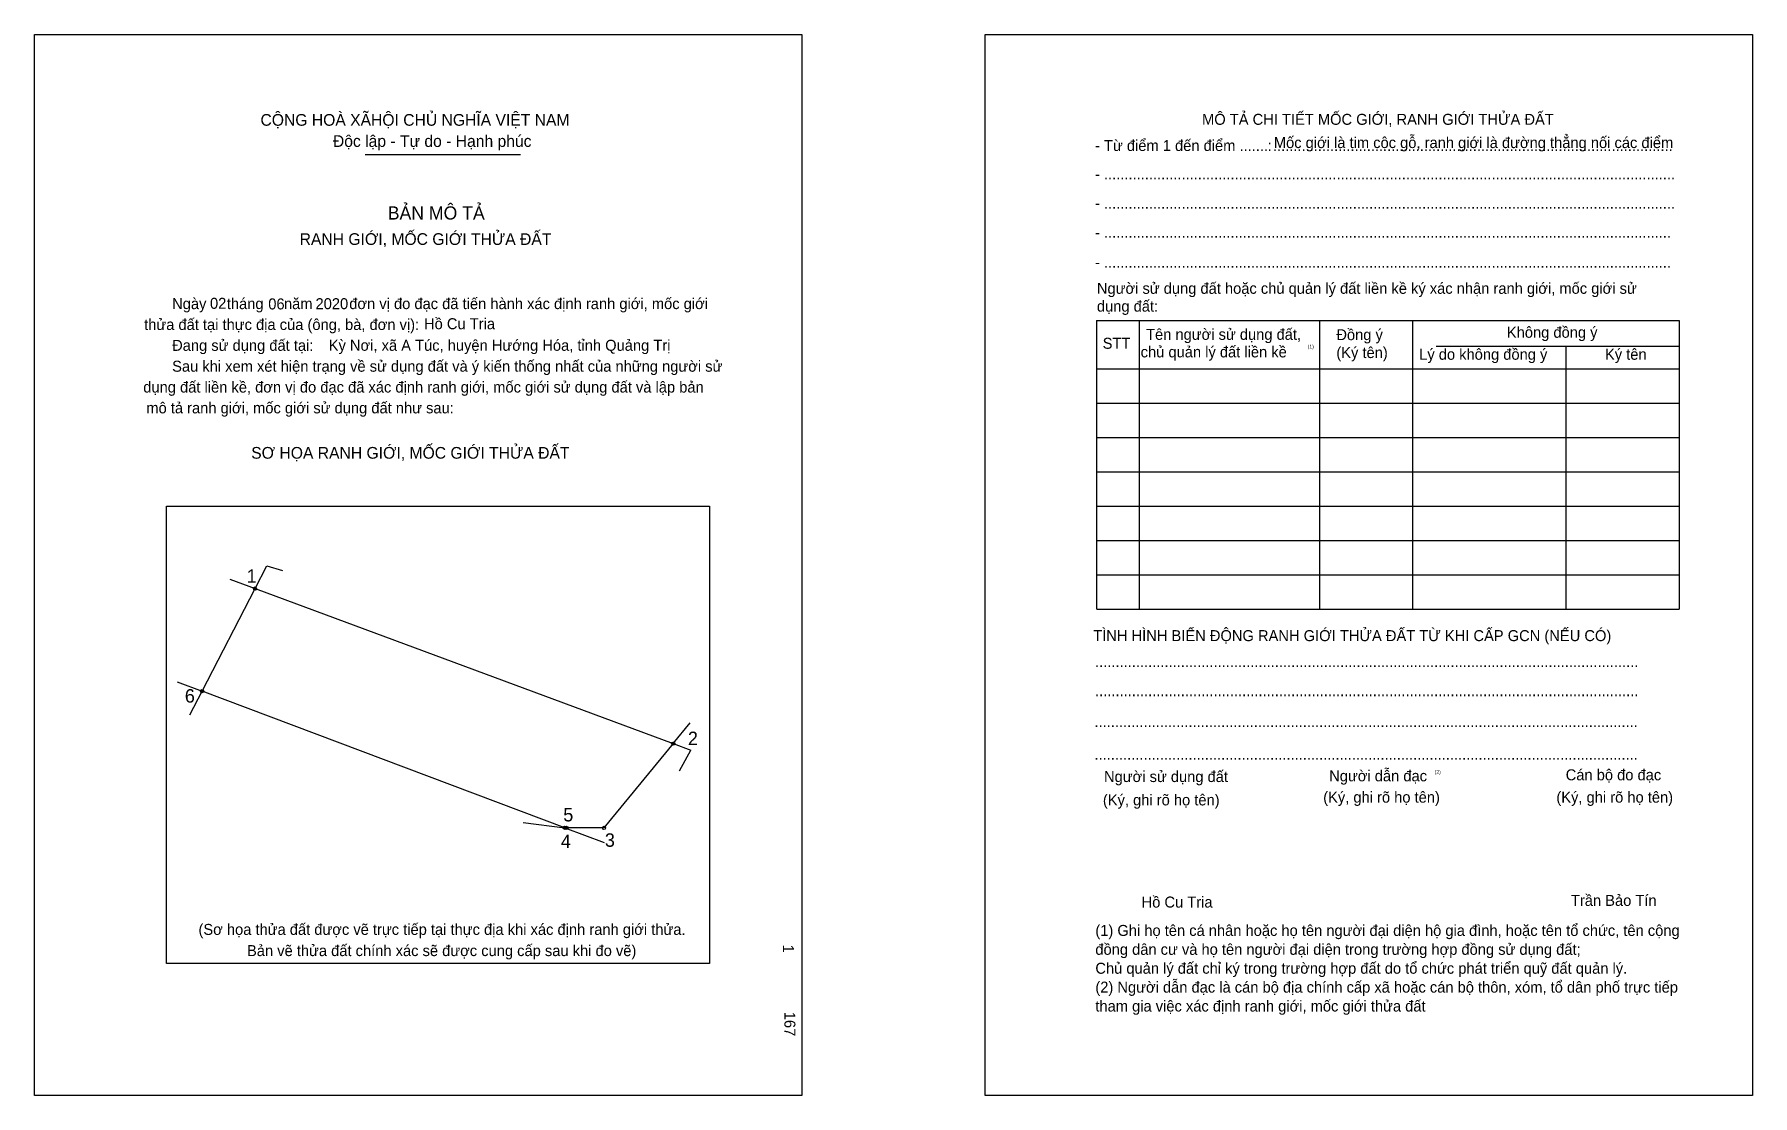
# Model space of a CAD drawing. Extents: x 550015 to 550382, y 1823431 to 1823658.
import ezdxf

# ---------------------------------------------------------------- set-up
doc = ezdxf.new("R2010")
doc.units = 0
for name, color, linetype in [('bmtKhungInTrang1', 7, 'Continuous'), ('bmtKhungInTrang2', 7, 'Continuous'), ('bmtNoiDung', 7, 'Continuous'), ('bmtTemplate', 7, 'Continuous'), ('CanhThua', 7, 'Continuous'), ('MocDinhThua', 7, 'Continuous'), ('RauThua', 7, 'Continuous'), ('SoHieuDinhThua', 7, 'Continuous')]:
    doc.layers.add(name, color=color, linetype=linetype)

msp = doc.modelspace()

# ---------------------------------------------------------------- linework, layer by layer
at = {"layer": 'bmtKhungInTrang1'}
msp.add_lwpolyline([(550015.38, 1823657.51), (550179.28, 1823657.51), (550179.28, 1823430.81), (550015.38, 1823430.81)], close=True, dxfattribs=at)
at = {"layer": 'bmtKhungInTrang2'}
msp.add_lwpolyline([(550218.37, 1823657.51), (550382.28, 1823657.51), (550382.28, 1823430.81), (550218.37, 1823430.81)], close=True, dxfattribs=at)
at = {"layer": 'bmtTemplate'}
for p, q in [((550086.01, 1823631.82), (550119.15, 1823631.82)), ((550251.25, 1823596.37), (550251.25, 1823534.74)), ((550289.81, 1823596.37), (550289.81, 1823534.74)), ((550309.65, 1823596.44), (550309.65, 1823534.74)), ((550366.58, 1823596.37), (550366.58, 1823534.74)), ((550314.68, 1823590.94), (550366.58, 1823590.94)), ((550242.26, 1823586.1), (550366.58, 1823586.1)), ((550242.26, 1823578.76), (550366.58, 1823578.76)), ((550242.26, 1823571.42), (550366.58, 1823571.42)), ((550242.26, 1823564.09), (550366.58, 1823564.09)), ((550242.26, 1823556.75), (550366.58, 1823556.75)), ((550242.26, 1823549.41), (550366.58, 1823549.41)), ((550242.26, 1823542.07), (550366.58, 1823542.07)), ((550242.26, 1823534.74), (550366.58, 1823534.74))]:
    msp.add_line(p, q, dxfattribs=at)
for points in [[(550242.18, 1823596.37), (550366.58, 1823596.37)], [(550242.18, 1823596.37), (550242.18, 1823534.74)], [(550342.39, 1823590.87), (550342.39, 1823534.74)]]:
    msp.add_lwpolyline(points, dxfattribs=at)
msp.add_lwpolyline([(550043.57, 1823459.05), (550043.57, 1823556.74), (550159.55, 1823556.74), (550159.55, 1823459.05)], close=True, dxfattribs=at)
at = {"layer": 'CanhThua'}
for p, q in [((550051.21, 1823517.23), (550062.49, 1823539.13)), ((550062.49, 1823539.13), (550151.79, 1823506)), ((550128.67, 1823488.04), (550051.21, 1823517.23)), ((550151.79, 1823506), (550137, 1823488)), ((550129, 1823488), (550128.67, 1823488.04)), ((550137, 1823488), (550129, 1823488))]:
    msp.add_line(p, q, dxfattribs=at)
at = {"layer": 'MocDinhThua'}
for centre in [(550062.49, 1823539.13), (550051.21, 1823517.23), (550151.79, 1823506), (550128.67, 1823488.04), (550129, 1823488), (550137, 1823488)]:
    msp.add_circle(centre, 0.344, dxfattribs=at)
at = {"layer": 'RauThua'}
for p, q in [((550062.49, 1823539.13), (550065, 1823544)), ((550065, 1823544), (550068.37, 1823543.01)), ((550057.08, 1823541.14), (550062.49, 1823539.13)), ((550045.86, 1823519.24), (550051.21, 1823517.23)), ((550048.59, 1823512.15), (550051.21, 1823517.23)), ((550048.59, 1823512.15), (550051.21, 1823517.23)), ((550151.79, 1823506), (550155.42, 1823510.42)), ((550151.79, 1823506), (550155.52, 1823504.62)), ((550153.16, 1823500.2), (550155.52, 1823504.62)), ((550119.75, 1823489.16), (550128.67, 1823488.04)), ((550128.67, 1823488.04), (550137.08, 1823484.87))]:
    msp.add_line(p, q, dxfattribs=at)

# ---------------------------------------------------------------- texts
at = {"layer": 'bmtNoiDung'}
for s, height, p in [('02', 2.345, (550052.88, 1823598.89)), ('06', 2.345, (550065.32, 1823598.76)), ('2020', 2.345, (550075.41, 1823598.81)), ('Hồ Cu Tria', 2.345, (550098.58, 1823594.53)), ('Kỳ Nơi, xã A Túc, huyện Hướng Hóa, tỉnh Quảng Trị', 2.3452, (550078.23, 1823589.92)), ('Hồ Cu Tria', 2.345, (550251.8, 1823470.99))]:
    msp.add_text(s, height=height, dxfattribs=at).set_placement(p)
for s, height, p in [('1', 2.35, (550175.2, 1823463.08)), ('167', 2.345, (550175.53, 1823448.73))]:
    msp.add_text(s, height=height, rotation=270, dxfattribs=at).set_placement(p)
at = {"layer": 'bmtTemplate'}
for s, height, p in [('CỘNG HOÀ XÃHỘI CHỦ NGHĨA VIỆT NAM', 2.5016, (550063.66, 1823637.99)), ('MÔ TẢ CHI TIẾT MỐC GIỚI, RANH GIỚI THỬA ĐẤT', 2.3443, (550264.71, 1823638.19)), ('Độc lập - Tự do - Hạnh phúc', 2.5016, (550079.13, 1823633.47)), ('- Từ điểm 1 đến điểm .......', 2.3443, (550241.86, 1823632.6)), (':', 2.34, (550278.7, 1823632.6)), ('Mốc giới là tim cộc gỗ, ranh giới là đường thẳng nối các điểm', 2.3443, (550280.04, 1823633.22)), ('..................................................................................................', 2.3443, (550279.85, 1823632.6)), ('- ............................................................................................................................................', 2.34432, (550241.86, 1823626.52)), ('BẢN MÔ TẢ', 2.814, (550090.84, 1823617.96)), ('- ............................................................................................................................................', 2.34432, (550241.86, 1823620.29)), ('RANH GIỚI, MỐC GIỚI THỬA ĐẤT', 2.5016, (550072.02, 1823612.53)), ('- ...........................................................................................................................................', 2.34432, (550241.86, 1823614.05)), ('- ...........................................................................................................................................', 2.34432, (550241.86, 1823607.67)), ('Người sử dụng đất hoặc chủ quản lý đất liền kề ký xác nhận ranh giới, mốc giới sử', 2.3443, (550242.26, 1823602.09)), ('Ngày     tháng     năm         đơn vị đo đạc đã tiến hành xác định ranh giới, mốc giới ', 2.3452, (550044.79, 1823598.82)), ('dụng đất:', 2.344, (550242.26, 1823598.28)), ('thửa đất tại thực địa của (ông, bà, đơn vị):', 2.3452, (550038.81, 1823594.36)), ('Tên người sử dụng đất,', 2.3443, (550252.76, 1823592.26)), ('Đồng ý', 2.344, (550293.39, 1823592.19)), ('Không đồng ý', 2.3443, (550329.8, 1823592.7)), ('Đang sử dụng đất tại:', 2.3452, (550044.79, 1823589.91)), ('STT', 2.344, (550243.49, 1823590.35)), ('chủ quản lý đất liền kề', 2.3443, (550251.61, 1823588.51)), ('(1)', 0.782, (550287.27, 1823590.44)), ('(Ký tên)', 2.344, (550293.39, 1823588.37)), ('Lý do không đồng ý', 2.3443, (550311.08, 1823588)), ('Ký tên', 2.344, (550350.75, 1823588)), ('Sau khi xem xét hiện trạng về sử dụng đất và ý kiến thống nhất của những người sử ', 2.3452, (550044.79, 1823585.45)), ('dụng đất liền kề, đơn vị đo đạc đã xác định ranh giới, mốc giới sử dụng đất và lập bản', 2.3452, (550038.63, 1823581)), ('mô tả ranh giới, mốc giới sử dụng đất như sau:', 2.3452, (550039.28, 1823576.55)), ('SƠ HỌA RANH GIỚI, MỐC GIỚI THỬA ĐẤT', 2.5016, (550061.68, 1823566.87)), ('TÌNH HÌNH BIẾN ĐỘNG RANH GIỚI THỬA ĐẤT TỪ KHI CẤP GCN (NẾU CÓ)', 2.3443, (550241.47, 1823527.9)), ('.....................................................................................................................................', 2.34784, (550241.86, 1823522.38)), ('.....................................................................................................................................', 2.34784, (550241.86, 1823516.14)), ('.....................................................................................................................................', 2.34784, (550241.74, 1823509.54)), ('.....................................................................................................................................', 2.34784, (550241.74, 1823502.57)), ('Người sử dụng đất', 2.3443, (550243.78, 1823497.8)), ('Người dẫn đạc', 2.3443, (550291.86, 1823497.95)), ('(2)', 0.782, (550314.37, 1823499.56)), ('Cán bộ đo đạc', 2.3443, (550342.36, 1823498.17)), ('(Ký, ghi rõ họ tên)', 2.3443, (550243.54, 1823492.81)), ('(Ký, ghi rõ họ tên)', 2.3443, (550290.58, 1823493.4)), ('(Ký, ghi rõ họ tên)', 2.3443, (550340.37, 1823493.4)), ('Trần Bảo Tín', 2.3443, (550343.48, 1823471.34)), ('(Sơ họa thửa đất được vẽ trực tiếp tại thực địa khi xác định ranh giới thửa.', 2.3452, (550050.42, 1823465.15)), ('(1) Ghi họ tên cá nhân hoặc họ tên người đại diện hộ gia đình, hoặc tên tổ chức, tên cộng', 2.3443, (550241.93, 1823464.93)), ('Bản vẽ thửa đất chính xác sẽ được cung cấp sau khi đo vẽ)', 2.3452, (550060.78, 1823460.62)), ('đồng dân cư và họ tên người đại diện trong trường hợp đồng sử dụng đất;', 2.3443, (550241.93, 1823460.89)), ('Chủ quản lý đất chỉ ký trong trường hợp đất do tổ chức phát triển quỹ đất quản lý.', 2.3443, (550241.93, 1823456.85)), ('(2) Người dẫn đạc là cán bộ địa chính cấp xã hoặc cán bộ thôn, xóm, tổ dân phố trực tiếp', 2.3443, (550241.93, 1823452.82)), ('tham gia việc xác định ranh giới, mốc giới thửa đất', 2.3443, (550241.93, 1823448.78))]:
    msp.add_text(s, height=height, dxfattribs=at).set_placement(p)
at = {"layer": 'SoHieuDinhThua'}
for s, p in [('1', (550060.71, 1823540.37)), ('6', (550047.51, 1823514.77)), ('2', (550154.93, 1823505.69)), ('5', (550128.32, 1823489.39)), ('4', (550127.8, 1823483.7)), ('3', (550137.2, 1823483.97))]:
    msp.add_text(s, height=2.87, dxfattribs=at).set_placement(p)

doc.saveas('drawing.dxf')
